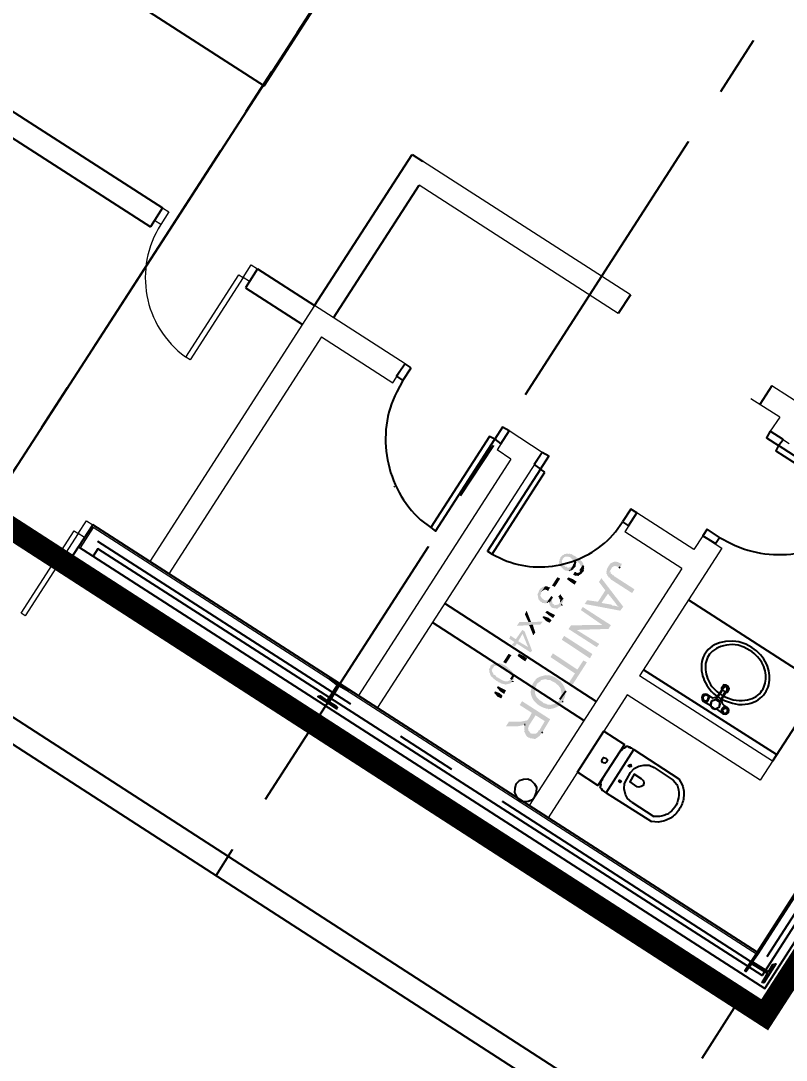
# Model space of a CAD drawing. Header units: inches. Extents: x -48022 to 80112, y -8164 to 5118.
# Drawn here: x 63610.2 to 63813.4, y -929.1 to -652.9 of the extents above; entities that cross this region are included whole.
import ezdxf
from ezdxf.xclip import XClip

# ---------------------------------------------------------------- set-up
doc = ezdxf.new("R2010")
doc.units = ezdxf.units.IN
doc.header["$LTSCALE"] = 10
doc.header["$XCLIPFRAME"] = 0
doc.header["$PDMODE"] = 32
doc.linetypes.add('Amconstr', pattern=[9999, 9999, 0])
doc.linetypes.add('CENTER', pattern=[2, 1.25, -0.25, 0.25, -0.25])
for name, color, linetype in [('1_DIM', 1, 'Continuous'), ('FURN', 6, 'Continuous'), ('Plot Boundary', 1, 'Continuous'), ('ROAD CL', 251, 'CENTER'), ('roads & footpath', 161, 'Continuous')]:
    doc.layers.add(name, color=color, linetype=linetype)
doc.layers.add('A-DOOR', color=2, linetype='Continuous', lineweight=20)
doc.styles.get("Standard").update_dxf_attribs({"font": 'sanss___.ttf'})
doc.dimstyles.new('STANDARD_WS', dxfattribs={"dimscale": 180, "dimtxt": 0.18, "dimasz": 0.0625, "dimexe": 0.1875, "dimexo": 0.0625, "dimgap": 0.09375, "dimtad": 0, "dimdec": 0, "dimzin": 3, "dimdsep": 46, "dimlunit": 4, "dimtxsty": 'Standard', "dimblk": 'DOT', "dimcen": 0.09375, "dimadec": 3, "dimazin": 0, "dimtfac": 1, "dimtdec": 0, "dimtofl": 0, "dimtmove": 1, "dimatfit": 3, "dimldrblk": 'CLOSED', "dimfxl": 0, "dimfrac": 2, "dimtolj": 1, "dimtzin": 3, "dimarcsym": 0})

# ---------------------------------------------------------------- blocks, each defined once
blk = doc.blocks.new('pdf plan')
for points in [[(703.256, 283.313), (703.091, 283.479), (702.231, 282.619), (702.198, 282.586), (702.165, 282.586), (702.132, 282.52), (702.098, 282.52), (702.065, 282.486), (702.032, 282.453), (701.9, 282.453), (701.834, 282.52), (701.801, 282.553), (702.098, 282.255), (702.132, 282.288), (702.165, 282.288), (702.198, 282.288), (702.231, 282.354), (702.33, 282.387), (702.396, 282.453)], [(701.867, 282.983), (701.668, 283.115), (701.635, 283.082), (701.635, 283.049), (701.635, 283.049), (701.619, 283.036), (701.604, 283.022), (701.589, 283.007), (701.575, 282.992), (701.562, 282.975), (701.55, 282.958), (701.538, 282.941), (701.528, 282.923), (701.518, 282.904), (701.509, 282.885), (701.501, 282.866), (701.495, 282.846), (701.489, 282.826), (701.484, 282.807), (701.481, 282.787), (701.478, 282.767), (701.477, 282.747), (701.477, 282.728), (701.478, 282.709), (701.481, 282.69), (701.484, 282.671), (701.489, 282.653), (701.495, 282.636), (701.503, 282.619), (701.503, 282.619), (701.503, 282.586), (701.536, 282.52), (701.569, 282.486), (701.602, 282.453), (701.701, 282.354), (701.801, 282.288), (701.834, 282.288), (701.867, 282.255), (701.933, 282.255), (701.966, 282.222), (702.032, 282.255), (702.098, 282.255), (701.735, 282.586), (701.701, 282.685), (701.701, 282.751), (701.768, 282.883), (701.801, 282.95)], [(704.017, 282.52), (703.852, 282.718), (702.165, 281.924), (702.33, 281.759), (702.826, 281.99), (703.322, 281.494), (703.025, 282.089), (703.488, 282.321), (703.554, 282.354), (703.719, 282.42), (703.752, 282.453), (703.786, 282.486)], [(704.017, 282.52), (703.786, 282.486), (703.786, 282.453), (703.686, 282.255), (703.686, 282.189), (703.62, 282.156), (703.422, 281.659), (703.025, 282.089), (703.322, 281.494), (703.124, 280.965), (703.289, 280.799)], [(704.811, 281.726), (704.646, 281.891), (703.422, 280.667), (703.554, 280.535), (704.546, 281.461)], [(704.811, 281.726), (704.546, 281.461), (704.216, 279.873), (704.513, 280.105)], [(701.338, 281.163), (701.271, 281.163), (701.238, 281.163), (701.205, 281.163), (701.139, 281.13), (701.106, 281.13), (701.073, 281.097), (701.04, 281.064), (701.007, 281.064), (700.974, 281.031), (700.941, 280.998), (700.908, 280.965), (700.874, 280.932), (700.841, 280.899), (700.808, 280.866), (700.742, 280.832), (700.742, 280.799), (700.676, 280.733), (700.643, 280.7), (700.61, 280.667), (700.61, 280.634), (700.61, 280.601), (700.577, 280.601), (700.577, 280.535), (700.544, 280.469), (700.544, 280.303), (700.577, 280.27), (700.577, 280.237), (700.577, 280.204), (700.61, 280.171), (700.643, 280.105), (700.676, 280.072), (700.709, 280.072), (700.742, 280.039), (700.775, 280.005), (700.808, 280.005), (700.841, 279.972), (700.908, 279.972), (700.941, 279.939), (700.974, 279.939), (700.775, 280.171), (700.742, 280.204), (700.742, 280.204), (700.731, 280.22), (700.721, 280.235), (700.712, 280.249), (700.705, 280.263), (700.7, 280.275), (700.695, 280.287), (700.692, 280.298), (700.689, 280.309), (700.688, 280.32), (700.688, 280.33), (700.688, 280.339), (700.688, 280.349), (700.69, 280.358), (700.691, 280.367), (700.693, 280.376), (700.696, 280.385), (700.698, 280.395), (700.7, 280.404), (700.703, 280.414), (700.705, 280.424), (700.706, 280.434), (700.708, 280.445), (700.709, 280.457), (700.709, 280.469), (700.709, 280.469), (700.742, 280.535), (700.775, 280.601), (700.808, 280.601), (700.841, 280.634), (700.874, 280.634), (700.908, 280.667), (700.941, 280.7), (701.073, 280.7), (700.974, 280.799), (701.007, 280.832), (701.007, 280.832), (701.011, 280.841), (701.016, 280.848), (701.022, 280.856), (701.028, 280.863), (701.035, 280.87), (701.042, 280.877), (701.05, 280.884), (701.058, 280.89), (701.067, 280.896), (701.075, 280.903), (701.084, 280.909), (701.094, 280.915), (701.103, 280.921), (701.113, 280.928), (701.122, 280.934), (701.132, 280.94), (701.141, 280.947), (701.151, 280.953), (701.161, 280.96), (701.17, 280.967), (701.179, 280.974), (701.188, 280.982), (701.197, 280.99), (701.205, 280.998), (701.205, 280.998), (701.238, 280.998), (701.271, 280.998), (701.338, 281.031), (701.437, 281.031), (701.437, 280.998), (701.503, 280.998), (701.569, 280.932)], [(701.668, 281.064), (701.635, 281.064), (701.635, 281.097), (701.569, 281.13), (701.503, 281.13), (701.503, 281.163), (701.437, 281.163), (701.404, 281.163), (701.338, 281.163), (701.569, 280.932), (701.602, 280.899), (701.635, 280.866), (701.635, 280.766), (701.602, 280.7), (701.569, 280.7), (701.569, 280.634), (701.668, 280.535), (701.735, 280.601), (701.735, 280.634), (701.768, 280.634), (701.768, 280.733), (701.801, 280.766), (701.801, 280.799), (701.768, 280.832), (701.768, 280.866), (701.735, 280.932), (701.701, 280.998), (701.668, 280.998)], [(705.605, 280.932), (705.473, 281.097), (704.513, 280.105), (704.216, 279.873), (704.381, 279.708)], [(701.437, 280.402), (701.205, 280.634), (701.205, 280.601), (701.238, 280.568), (701.271, 280.535), (701.271, 280.502), (701.271, 280.469), (701.271, 280.402), (701.271, 280.369), (701.271, 280.336), (701.238, 280.303), (701.205, 280.303), (701.205, 280.237), (701.139, 280.204), (701.139, 280.204), (701.127, 280.192), (701.115, 280.181), (701.103, 280.17), (701.092, 280.16), (701.08, 280.151), (701.069, 280.142), (701.057, 280.135), (701.046, 280.128), (701.034, 280.122), (701.023, 280.117), (701.011, 280.112), (700.999, 280.109), (700.986, 280.106), (700.973, 280.104), (700.96, 280.103), (700.946, 280.103), (700.931, 280.104), (700.916, 280.106), (700.9, 280.109), (700.883, 280.113), (700.866, 280.118), (700.848, 280.123), (700.828, 280.13), (700.808, 280.138), (700.808, 280.138), (700.808, 280.171), (700.775, 280.171), (700.974, 279.939), (701.007, 279.972), (701.04, 279.972), (701.04, 279.972), (701.048, 279.973), (701.056, 279.973), (701.065, 279.974), (701.073, 279.975), (701.081, 279.977), (701.09, 279.979), (701.098, 279.981), (701.106, 279.983), (701.114, 279.986), (701.123, 279.99), (701.131, 279.993), (701.139, 279.997), (701.147, 280.002), (701.156, 280.006), (701.164, 280.011), (701.172, 280.016), (701.18, 280.022), (701.189, 280.028), (701.197, 280.035), (701.205, 280.041), (701.214, 280.048), (701.222, 280.056), (701.23, 280.064), (701.238, 280.072), (701.238, 280.072), (701.305, 280.105), (701.305, 280.105), (701.324, 280.124), (701.34, 280.141), (701.354, 280.155), (701.365, 280.168), (701.374, 280.178), (701.381, 280.187), (701.386, 280.194), (701.39, 280.2), (701.393, 280.205), (701.394, 280.21), (701.395, 280.213), (701.395, 280.216), (701.395, 280.219), (701.395, 280.222), (701.395, 280.226), (701.395, 280.23), (701.396, 280.234), (701.398, 280.24), (701.4, 280.246), (701.404, 280.254), (701.409, 280.263), (701.417, 280.275), (701.426, 280.288), (701.437, 280.303), (701.437, 280.303), (701.437, 280.369)], [(701.338, 280.7), (701.305, 280.733), (701.271, 280.766), (701.238, 280.766), (701.205, 280.766), (701.172, 280.799), (701.139, 280.799), (701.106, 280.832), (701.007, 280.832), (700.974, 280.799), (701.073, 280.7), (701.106, 280.7), (701.139, 280.667), (701.172, 280.634), (701.205, 280.634), (701.437, 280.402), (701.437, 280.535), (701.404, 280.601), (701.371, 280.601), (701.371, 280.634), (701.338, 280.667)], [(701.768, 280.27), (701.9, 280.469), (702.065, 280.634), (702.198, 280.502), (702.032, 280.336), (701.834, 280.171)], [(704.679, 279.41), (705.903, 280.634), (706.101, 280.469), (704.844, 279.245)], [(707.259, 279.278), (706.266, 280.27), (706.134, 280.105), (706.531, 279.708), (705.439, 278.649), (705.605, 278.484), (706.697, 279.542), (707.093, 279.145)], [(701.635, 279.708), (701.735, 279.84), (702.098, 279.476), (701.999, 279.344)], [(702.793, 279.774), (702.727, 279.774), (702.727, 279.741), (702.694, 279.741), (702.628, 279.708), (702.528, 279.675), (702.628, 279.542), (702.694, 279.575), (702.727, 279.575), (702.76, 279.575), (702.793, 279.609), (702.826, 279.609), (702.859, 279.575), (702.892, 279.575), (702.925, 279.575), (702.959, 279.542)], [(703.091, 279.642), (703.025, 279.642), (703.025, 279.642), (703.02, 279.65), (703.014, 279.658), (703.008, 279.666), (703.001, 279.674), (702.993, 279.682), (702.984, 279.69), (702.975, 279.698), (702.965, 279.705), (702.954, 279.713), (702.944, 279.719), (702.933, 279.726), (702.921, 279.733), (702.91, 279.739), (702.898, 279.744), (702.887, 279.749), (702.875, 279.754), (702.864, 279.759), (702.853, 279.763), (702.842, 279.766), (702.831, 279.769), (702.821, 279.771), (702.811, 279.773), (702.802, 279.774), (702.793, 279.774), (702.793, 279.774), (702.959, 279.542), (702.992, 279.509), (703.025, 279.476), (703.025, 279.443), (703.025, 279.278), (703.025, 279.245), (702.959, 279.245), (702.959, 279.212), (702.925, 279.178), (702.793, 279.178), (702.76, 279.178), (702.727, 279.178), (702.694, 279.212), (702.661, 279.245), (702.628, 279.245), (702.859, 279.013), (702.959, 279.013), (703.025, 279.046), (703.091, 279.079), (703.124, 279.112), (703.157, 279.178), (703.19, 279.245), (703.19, 279.278), (703.223, 279.311), (703.223, 279.377), (703.19, 279.41), (703.19, 279.476), (703.157, 279.476), (703.157, 279.509), (703.157, 279.542), (703.124, 279.575), (703.091, 279.609)], [(702.198, 279.112), (702.065, 279.245), (702.065, 279.212), (702.065, 279.212), (702.061, 279.2), (702.056, 279.189), (702.052, 279.179), (702.047, 279.169), (702.041, 279.161), (702.036, 279.153), (702.03, 279.145), (702.025, 279.138), (702.019, 279.131), (702.014, 279.125), (702.009, 279.119), (702.003, 279.112), (701.998, 279.106), (701.993, 279.1), (701.989, 279.093), (701.984, 279.087), (701.981, 279.08), (701.977, 279.072), (701.974, 279.064), (701.971, 279.055), (701.969, 279.046), (701.967, 279.036), (701.966, 279.025), (701.966, 279.013), (701.966, 279.013), (701.966, 278.98), (702.198, 278.748), (702.165, 278.748), (702.165, 278.815), (702.132, 278.881), (702.132, 278.98), (702.165, 279.013), (702.165, 279.046), (702.165, 279.079)], [(702.628, 279.278), (702.495, 279.178), (702.528, 279.178), (702.562, 279.145), (702.595, 279.112), (702.826, 278.881), (702.826, 278.947), (702.793, 278.98), (702.793, 279.013), (702.793, 279.046), (702.859, 279.013), (702.628, 279.245)], [(703.653, 279.046), (703.521, 279.178), (703.389, 279.013), (703.223, 278.815), (703.289, 278.715), (703.488, 278.881)], [(703.852, 278.815), (703.752, 278.947), (703.587, 278.815), (703.455, 278.583), (703.488, 278.517), (703.719, 278.649)], [(707.49, 278.881), (707.391, 278.881), (707.391, 278.881), (707.371, 278.877), (707.351, 278.872), (707.331, 278.868), (707.311, 278.864), (707.292, 278.859), (707.272, 278.855), (707.253, 278.85), (707.234, 278.845), (707.216, 278.84), (707.197, 278.835), (707.178, 278.829), (707.16, 278.823), (707.141, 278.816), (707.122, 278.81), (707.104, 278.803), (707.085, 278.795), (707.066, 278.787), (707.047, 278.778), (707.028, 278.769), (707.008, 278.76), (706.989, 278.75), (706.969, 278.739), (706.949, 278.727), (706.928, 278.715), (706.928, 278.715), (706.862, 278.649), (706.862, 278.649), (706.842, 278.633), (706.823, 278.617), (706.804, 278.602), (706.787, 278.588), (706.77, 278.573), (706.754, 278.559), (706.739, 278.545), (706.725, 278.532), (706.711, 278.518), (706.697, 278.504), (706.684, 278.49), (706.672, 278.476), (706.659, 278.461), (706.648, 278.446), (706.636, 278.43), (706.624, 278.414), (706.613, 278.397), (706.601, 278.379), (706.59, 278.361), (706.579, 278.341), (706.567, 278.321), (706.555, 278.299), (706.543, 278.276), (706.531, 278.252), (706.531, 278.252), (706.498, 278.219), (706.498, 278.186), (706.498, 278.12), (706.465, 278.054), (706.465, 278.054), (706.465, 278.029), (706.465, 278.004), (706.465, 277.979), (706.465, 277.955), (706.466, 277.93), (706.467, 277.905), (706.467, 277.881), (706.469, 277.857), (706.47, 277.832), (706.472, 277.808), (706.475, 277.784), (706.477, 277.76), (706.481, 277.736), (706.485, 277.713), (706.489, 277.69), (706.494, 277.667), (706.5, 277.644), (706.507, 277.621), (706.514, 277.599), (706.522, 277.577), (706.531, 277.555), (706.541, 277.533), (706.552, 277.512), (706.564, 277.491), (706.564, 277.491), (706.63, 277.458), (706.63, 277.425), (706.63, 277.425), (706.651, 277.401), (706.671, 277.379), (706.691, 277.358), (706.711, 277.339), (706.731, 277.321), (706.75, 277.304), (706.77, 277.288), (706.79, 277.273), (706.809, 277.26), (706.829, 277.247), (706.85, 277.234), (706.87, 277.223), (706.891, 277.211), (706.912, 277.201), (706.934, 277.19), (706.956, 277.18), (706.979, 277.17), (707.003, 277.16), (707.027, 277.15), (707.052, 277.14), (707.077, 277.129), (707.104, 277.118), (707.131, 277.107), (707.16, 277.094), (707.16, 277.094), (707.226, 277.094), (706.796, 277.524), (706.763, 277.591), (706.73, 277.657), (706.73, 277.69), (706.697, 277.723), (706.663, 277.756), (706.663, 277.988), (706.697, 278.054), (706.73, 278.087), (706.73, 278.12), (706.763, 278.219), (706.796, 278.252), (706.829, 278.285), (706.961, 278.451), (706.961, 278.451), (706.974, 278.459), (706.987, 278.469), (707.001, 278.478), (707.016, 278.488), (707.031, 278.499), (707.046, 278.51), (707.062, 278.521), (707.078, 278.532), (707.094, 278.543), (707.11, 278.554), (707.127, 278.564), (707.143, 278.575), (707.16, 278.585), (707.176, 278.595), (707.192, 278.604), (707.209, 278.612), (707.225, 278.62), (707.24, 278.627), (707.256, 278.634), (707.271, 278.639), (707.285, 278.643), (707.299, 278.647), (707.312, 278.649), (707.325, 278.649), (707.325, 278.649), (707.358, 278.649), (707.391, 278.649), (707.457, 278.649), (707.49, 278.649), (707.557, 278.649), (707.623, 278.616), (707.656, 278.616), (707.689, 278.583), (707.722, 278.55), (707.788, 278.517), (707.854, 278.484)], [(707.987, 278.616), (707.954, 278.649), (707.954, 278.649), (707.937, 278.662), (707.92, 278.674), (707.904, 278.686), (707.887, 278.698), (707.871, 278.71), (707.854, 278.722), (707.837, 278.734), (707.82, 278.745), (707.803, 278.756), (707.786, 278.766), (707.768, 278.776), (707.751, 278.786), (707.733, 278.795), (707.715, 278.803), (707.697, 278.811), (707.679, 278.818), (707.661, 278.825), (707.642, 278.831), (707.623, 278.836), (707.604, 278.84), (707.584, 278.843), (707.564, 278.846), (707.544, 278.847), (707.524, 278.848), (707.524, 278.848), (707.49, 278.881), (707.854, 278.484), (707.92, 278.418), (707.92, 278.418), (707.925, 278.401), (707.929, 278.386), (707.934, 278.371), (707.939, 278.357), (707.945, 278.343), (707.95, 278.329), (707.955, 278.316), (707.961, 278.304), (707.966, 278.291), (707.972, 278.28), (707.977, 278.268), (707.983, 278.256), (707.988, 278.245), (707.992, 278.234), (707.997, 278.223), (708.001, 278.212), (708.005, 278.201), (708.009, 278.19), (708.012, 278.179), (708.015, 278.167), (708.017, 278.156), (708.018, 278.144), (708.019, 278.132), (708.02, 278.12), (708.02, 278.12), (708.02, 277.955), (707.987, 277.888), (707.987, 277.822), (707.92, 277.756), (707.887, 277.69), (707.854, 277.624), (707.788, 277.591), (707.755, 277.558), (707.755, 277.558), (707.726, 277.526), (707.696, 277.496), (707.665, 277.468), (707.634, 277.442), (707.602, 277.419), (707.57, 277.397), (707.537, 277.378), (707.504, 277.362), (707.47, 277.347), (707.436, 277.335), (707.401, 277.325), (707.366, 277.318), (707.331, 277.313), (707.295, 277.31), (707.26, 277.31), (707.223, 277.313), (707.187, 277.317), (707.15, 277.325), (707.114, 277.335), (707.077, 277.348), (707.04, 277.363), (707.002, 277.381), (706.965, 277.402), (706.928, 277.425), (706.928, 277.425), (706.895, 277.458), (706.862, 277.458), (707.226, 277.094), (707.226, 277.094), (707.279, 277.092), (707.332, 277.094), (707.384, 277.098), (707.435, 277.107), (707.485, 277.118), (707.534, 277.133), (707.582, 277.15), (707.629, 277.17), (707.675, 277.193), (707.719, 277.219), (707.763, 277.246), (707.805, 277.276), (707.845, 277.308), (707.885, 277.342), (707.922, 277.378), (707.958, 277.415), (707.993, 277.454), (708.026, 277.495), (708.057, 277.536), (708.086, 277.578), (708.114, 277.622), (708.14, 277.666), (708.163, 277.711), (708.185, 277.756), (708.185, 277.756), (708.185, 277.789), (708.218, 277.789), (708.218, 277.855), (708.218, 277.855), (708.222, 277.881), (708.225, 277.907), (708.227, 277.935), (708.229, 277.964), (708.23, 277.994), (708.23, 278.024), (708.229, 278.055), (708.227, 278.086), (708.224, 278.117), (708.22, 278.148), (708.216, 278.18), (708.21, 278.211), (708.203, 278.242), (708.195, 278.272), (708.187, 278.302), (708.177, 278.331), (708.165, 278.359), (708.153, 278.386), (708.14, 278.411), (708.125, 278.436), (708.109, 278.459), (708.091, 278.48), (708.073, 278.499), (708.053, 278.517), (708.053, 278.517), (708.02, 278.583)], [(703.852, 278.318), (703.719, 278.484), (703.62, 277.888), (703.587, 277.756), (703.554, 277.657), (703.488, 277.293), (703.653, 277.128), (703.752, 277.756), (703.752, 277.921), (703.786, 277.955), (703.786, 277.988), (703.786, 278.054)], [(703.62, 277.888), (702.992, 277.789), (703.157, 277.657), (703.587, 277.756)], [(704.315, 277.855), (704.182, 277.988), (703.918, 277.955), (703.786, 277.955), (703.752, 277.921), (703.752, 277.756)], [(709.31, 277.26), (708.747, 277.789), (707.524, 276.565), (707.689, 276.4), (708.218, 276.929), (708.417, 276.764), (708.747, 276.466), (708.781, 276.433), (708.847, 276.4), (708.979, 276.367), (709.045, 276.367), (709.078, 276.334), (709.111, 276.334), (708.384, 277.094), (708.781, 277.491), (709.178, 277.128), (709.574, 276.764), (709.574, 276.83), (709.574, 276.83), (709.567, 276.846), (709.559, 276.862), (709.552, 276.878), (709.546, 276.893), (709.54, 276.908), (709.534, 276.923), (709.529, 276.938), (709.523, 276.952), (709.517, 276.966), (709.512, 276.98), (709.506, 276.994), (709.5, 277.008), (709.494, 277.021), (709.487, 277.034), (709.479, 277.047), (709.472, 277.06), (709.463, 277.073), (709.454, 277.086), (709.443, 277.098), (709.432, 277.111), (709.42, 277.123), (709.406, 277.136), (709.392, 277.148), (709.376, 277.161), (709.376, 277.161), (709.343, 277.194)], [(705.142, 277.524), (705.076, 277.624), (704.017, 277.458), (703.918, 277.359), (704.315, 276.929), (704.083, 276.697), (704.216, 276.598), (704.447, 276.83), (704.546, 276.664), (704.679, 276.797), (704.546, 276.929), (704.116, 277.326), (704.844, 277.458)], [(705.142, 277.524), (704.844, 277.458), (704.447, 277.028), (704.116, 277.326), (704.546, 276.929)], [(705.076, 276.929), (705.241, 277.128), (705.406, 277.293), (705.539, 277.161), (705.373, 276.995), (705.175, 276.83)], [(709.574, 276.764), (709.178, 277.128), (709.178, 277.094), (709.211, 277.061), (709.277, 276.995), (709.31, 276.929), (709.31, 276.896), (709.31, 276.863), (709.31, 276.83), (709.244, 276.631), (709.211, 276.631), (709.078, 276.565), (708.979, 276.565), (708.847, 276.631), (708.814, 276.664), (708.781, 276.697), (708.384, 277.094), (709.111, 276.334), (709.144, 276.367), (709.211, 276.367), (709.31, 276.4), (709.376, 276.433), (709.409, 276.466), (709.442, 276.499), (709.442, 276.532), (709.508, 276.598), (709.508, 276.631), (709.508, 276.664), (709.541, 276.697), (709.541, 276.731)], [(708.747, 276.466), (708.417, 276.764), (708.45, 276.731), (708.483, 276.697), (708.483, 276.697), (708.491, 276.69), (708.498, 276.682), (708.505, 276.675), (708.511, 276.669), (708.516, 276.663), (708.521, 276.658), (708.525, 276.652), (708.529, 276.647), (708.533, 276.642), (708.536, 276.637), (708.538, 276.632), (708.541, 276.627), (708.543, 276.622), (708.544, 276.616), (708.546, 276.611), (708.547, 276.604), (708.547, 276.598), (708.548, 276.59), (708.548, 276.583), (708.549, 276.574), (708.549, 276.565), (708.549, 276.555), (708.549, 276.544), (708.549, 276.532), (708.549, 276.532), (708.549, 276.499), (708.549, 276.466), (708.549, 276.466), (708.549, 276.457), (708.549, 276.447), (708.549, 276.437), (708.549, 276.425), (708.549, 276.413), (708.548, 276.401), (708.548, 276.388), (708.548, 276.374), (708.547, 276.36), (708.547, 276.346), (708.546, 276.332), (708.545, 276.317), (708.544, 276.303), (708.542, 276.288), (708.541, 276.274), (708.539, 276.26), (708.537, 276.247), (708.535, 276.233), (708.533, 276.221), (708.53, 276.209), (708.527, 276.197), (708.524, 276.187), (708.52, 276.177), (708.516, 276.168), (708.516, 276.168), (708.516, 276.102), (708.417, 275.672), (708.615, 275.474), (708.747, 276.036), (708.747, 276.036), (708.747, 276.056), (708.747, 276.075), (708.747, 276.092), (708.747, 276.109), (708.747, 276.124), (708.747, 276.139), (708.747, 276.153), (708.747, 276.167), (708.747, 276.18), (708.747, 276.193), (708.747, 276.205), (708.747, 276.218), (708.747, 276.23), (708.747, 276.243), (708.747, 276.256), (708.747, 276.269), (708.747, 276.282), (708.747, 276.296), (708.747, 276.311), (708.747, 276.327), (708.747, 276.343), (708.747, 276.361), (708.747, 276.38), (708.747, 276.4), (708.747, 276.4), (708.747, 276.433)], [(704.976, 276.4), (705.076, 276.532), (705.439, 276.168), (705.34, 276.036)], [(706.101, 276.433), (706.035, 276.4), (706.002, 276.4), (705.969, 276.4), (705.936, 276.4), (705.87, 276.367), (705.803, 276.301), (705.77, 276.301), (705.737, 276.234), (705.671, 276.234), (705.671, 276.201), (705.605, 276.168), (705.605, 276.168), (705.596, 276.16), (705.587, 276.15), (705.577, 276.14), (705.567, 276.13), (705.556, 276.119), (705.545, 276.108), (705.534, 276.096), (705.523, 276.084), (705.511, 276.071), (705.5, 276.058), (705.488, 276.045), (705.477, 276.032), (705.465, 276.018), (705.454, 276.005), (705.444, 275.991), (705.433, 275.977), (705.424, 275.963), (705.414, 275.95), (705.405, 275.936), (705.397, 275.922), (705.39, 275.909), (705.384, 275.896), (705.378, 275.883), (705.373, 275.87), (705.373, 275.87), (705.34, 275.837), (705.34, 275.804), (705.34, 275.771), (705.34, 275.738), (705.307, 275.705), (705.307, 275.54), (705.34, 275.474), (705.34, 275.407), (705.373, 275.407), (705.373, 275.341), (705.406, 275.341), (705.439, 275.341), (705.473, 275.308), (705.506, 275.275), (705.539, 275.242), (705.572, 275.242), (705.671, 275.242), (705.671, 275.209), (705.737, 275.242), (705.506, 275.474), (705.473, 275.507), (705.439, 275.54), (705.439, 275.639), (705.473, 275.672), (705.473, 275.705), (705.506, 275.771), (705.506, 275.771), (705.51, 275.776), (705.515, 275.78), (705.519, 275.785), (705.525, 275.79), (705.53, 275.796), (705.536, 275.802), (705.541, 275.808), (705.547, 275.814), (705.553, 275.821), (705.559, 275.827), (705.566, 275.834), (705.572, 275.842), (705.578, 275.849), (705.584, 275.856), (705.59, 275.864), (705.596, 275.872), (705.602, 275.88), (705.608, 275.888), (705.614, 275.896), (705.619, 275.904), (705.624, 275.912), (705.629, 275.92), (705.634, 275.928), (705.638, 275.937), (705.638, 275.937), (705.671, 275.97), (705.704, 276.003), (705.77, 276.069), (705.803, 276.102), (705.836, 276.135), (705.87, 276.168), (705.903, 276.168), (705.936, 276.201), (705.969, 276.234), (706.002, 276.234), (706.035, 276.234), (706.035, 276.267), (706.101, 276.267), (706.134, 276.301), (706.167, 276.301), (706.2, 276.267), (706.233, 276.267), (706.266, 276.234), (706.3, 276.234)], [(706.399, 276.301), (706.3, 276.4), (706.266, 276.4), (706.233, 276.4), (706.2, 276.4), (706.167, 276.433), (706.101, 276.433), (706.3, 276.234), (706.3, 276.201), (706.3, 276.201), (706.315, 276.18), (706.327, 276.159), (706.337, 276.138), (706.345, 276.116), (706.35, 276.095), (706.353, 276.073), (706.354, 276.051), (706.353, 276.029), (706.351, 276.006), (706.346, 275.984), (706.34, 275.963), (706.333, 275.941), (706.324, 275.919), (706.314, 275.898), (706.302, 275.877), (706.29, 275.856), (706.276, 275.835), (706.262, 275.815), (706.248, 275.796), (706.232, 275.776), (706.216, 275.758), (706.2, 275.739), (706.184, 275.722), (706.167, 275.705), (706.167, 275.705), (706.134, 275.672), (706.035, 275.573), (706.035, 275.54), (705.936, 275.507), (705.903, 275.474), (705.87, 275.44), (705.87, 275.407), (705.836, 275.407), (705.803, 275.407), (705.77, 275.407), (705.737, 275.374), (705.605, 275.374), (705.572, 275.407), (705.539, 275.407), (705.506, 275.44), (705.737, 275.242), (705.803, 275.242), (705.803, 275.242), (705.815, 275.246), (705.826, 275.248), (705.835, 275.25), (705.843, 275.252), (705.851, 275.252), (705.858, 275.253), (705.864, 275.253), (705.87, 275.253), (705.875, 275.253), (705.88, 275.253), (705.885, 275.254), (705.89, 275.254), (705.895, 275.256), (705.901, 275.258), (705.907, 275.26), (705.914, 275.264), (705.921, 275.269), (705.929, 275.275), (705.938, 275.282), (705.948, 275.29), (705.959, 275.3), (705.972, 275.312), (705.986, 275.326), (706.002, 275.341), (706.002, 275.341), (706.035, 275.341), (706.068, 275.374), (706.068, 275.374), (706.076, 275.382), (706.085, 275.39), (706.094, 275.398), (706.103, 275.405), (706.113, 275.412), (706.122, 275.419), (706.132, 275.426), (706.142, 275.433), (706.151, 275.44), (706.161, 275.447), (706.17, 275.454), (706.18, 275.461), (706.189, 275.468), (706.198, 275.476), (706.207, 275.484), (706.215, 275.492), (706.223, 275.5), (706.231, 275.509), (706.238, 275.518), (706.245, 275.528), (706.251, 275.538), (706.257, 275.549), (706.262, 275.561), (706.266, 275.573), (706.266, 275.573), (706.3, 275.573), (706.333, 275.639), (706.366, 275.672), (706.399, 275.705), (706.432, 275.771), (706.465, 275.87), (706.498, 275.87), (706.498, 275.937), (706.498, 275.97), (706.498, 276.102), (706.498, 276.135), (706.498, 276.168), (706.465, 276.234), (706.432, 276.234), (706.432, 276.301)], [(706.961, 275.738), (706.796, 275.87), (706.663, 275.705), (706.498, 275.507), (706.564, 275.44), (706.796, 275.573)], [(707.16, 275.54), (707.027, 275.639), (706.862, 275.507), (706.73, 275.308), (706.796, 275.242), (707.027, 275.374)]]:
    blk.add_hatch(color=250).paths.add_polyline_path(points)
h = blk.add_hatch(color=250)
edge = h.paths.add_edge_path()
edge.add_line((702.826, 278.881), (702.595, 279.112))
edge.add_line((702.595, 279.112), (702.628, 279.079))
edge.add_spline(control_points=[(702.628, 279.079), (702.694, 278.947), (702.727, 278.881), (702.628, 278.782)], knot_values=[0, 0, 0, 0, 1, 1, 1, 1], degree=3, periodic=0)
edge.add_line((702.628, 278.782), (702.595, 278.748))
edge.add_line((702.595, 278.748), (702.562, 278.715))
edge.add_line((702.562, 278.715), (702.528, 278.715))
edge.add_line((702.528, 278.715), (702.495, 278.682))
edge.add_line((702.495, 278.682), (702.462, 278.682))
edge.add_line((702.462, 278.682), (702.429, 278.649))
edge.add_line((702.429, 278.649), (702.363, 278.649))
edge.add_line((702.363, 278.649), (702.33, 278.682))
edge.add_line((702.33, 278.682), (702.297, 278.682))
edge.add_line((702.297, 278.682), (702.264, 278.715))
edge.add_line((702.264, 278.715), (702.231, 278.715))
edge.add_line((702.231, 278.715), (702.198, 278.748))
edge.add_line((702.198, 278.748), (701.966, 278.98))
edge.add_line((701.966, 278.98), (701.966, 278.947))
edge.add_line((701.966, 278.947), (701.966, 278.914))
edge.add_line((701.966, 278.914), (701.966, 278.848))
edge.add_line((701.966, 278.848), (701.999, 278.815))
edge.add_line((701.999, 278.815), (701.999, 278.748))
edge.add_line((701.999, 278.748), (702.032, 278.748))
edge.add_line((702.032, 278.748), (702.032, 278.715))
edge.add_line((702.032, 278.715), (702.065, 278.682))
edge.add_line((702.065, 278.682), (702.098, 278.649))
edge.add_spline(control_points=[(702.098, 278.649), (702.132, 278.616), (702.231, 278.583), (702.264, 278.517)], knot_values=[0, 0, 0, 0, 1, 1, 1, 1], degree=3, periodic=0)
edge.add_line((702.264, 278.517), (702.33, 278.517))
edge.add_line((702.33, 278.517), (702.429, 278.517))
edge.add_spline(control_points=[(702.429, 278.517), (702.495, 278.517), (702.528, 278.484), (702.595, 278.55)], knot_values=[0, 0, 0, 0, 1, 1, 1, 1], degree=3, periodic=0)
edge.add_line((702.595, 278.55), (702.628, 278.55))
edge.add_line((702.628, 278.55), (702.661, 278.583))
edge.add_line((702.661, 278.583), (702.694, 278.583))
edge.add_line((702.694, 278.583), (702.727, 278.649))
edge.add_line((702.727, 278.649), (702.76, 278.649))
edge.add_line((702.76, 278.649), (702.793, 278.715))
edge.add_line((702.793, 278.715), (702.793, 278.748))
edge.add_line((702.793, 278.748), (702.826, 278.782))
edge.add_line((702.826, 278.782), (702.826, 278.881))
at = {"color": 250}
for p, q in [((694.294, 292.665), (695.115, 291.844)), ((688.138, 286.502), (688.954, 285.683))]:
    blk.add_line(p, q, dxfattribs=at)
at = {"color": 250, "linetype": 'Continuous', "lineweight": -2}
for p, q in [((701.404, 288.342), (701.834, 288.871)), ((709.211, 285.894), (709.277, 285.761)), ((709.277, 285.761), (709.376, 285.728)), ((713.18, 283.644), (713.511, 283.743)), ((699.981, 283.148), (699.551, 283.611)), ((713.18, 283.347), (713.445, 283.479)), ((701.867, 282.983), (701.801, 282.95)), ((714.867, 282.255), (714.801, 281.957)), ((715.132, 282.123), (715.033, 281.792)), ((701.338, 281.163), (701.569, 280.932)), ((701.437, 280.402), (701.437, 280.369)), ((703.091, 279.642), (703.091, 279.609)), ((702.198, 279.112), (702.165, 279.079)), ((707.49, 278.881), (707.854, 278.484)), ((707.987, 278.616), (708.02, 278.583)), ((709.31, 277.26), (709.343, 277.194)), ((699.75, 276.664), (700.147, 277.161)), ((706.101, 276.433), (706.3, 276.234)), ((706.399, 276.301), (706.432, 276.301)), ((708.747, 276.466), (708.747, 276.433)), ((689.991, 274.051), (690.487, 273.621)), ((697.236, 273.423), (697.732, 273.853)), ((695.251, 272.463), (695.284, 272.43))]:
    blk.add_line(p, q, dxfattribs=at)
for points in [[(726.081, 285.695), (695.549, 255.129), (694.854, 255.824), (724.725, 285.695), (703.521, 306.866), (704.216, 307.561)], [(697.401, 292.344), (697.633, 292.146), (701.602, 296.148), (701.404, 296.347)], [(696.574, 292.08), (696.872, 291.815), (697.401, 292.344), (697.136, 292.642)], [(700.841, 287.812), (701.139, 287.515), (701.668, 288.077), (701.404, 288.342)], [(709.608, 286.125), (709.839, 286.059), (710.038, 286.224), (709.971, 286.489), (709.74, 286.555), (709.574, 286.357), (709.608, 286.125), (709.74, 286.059), (709.839, 286.059), (709.971, 286.125), (710.038, 286.224), (710.038, 286.357), (709.971, 286.489), (709.839, 286.555), (709.74, 286.555), (709.608, 286.489), (709.574, 286.357), (709.574, 286.224)], [(710.104, 286.588), (710.17, 286.555), (710.269, 286.555), (710.368, 286.588), (710.401, 286.688), (710.401, 286.787), (710.368, 286.886), (710.269, 286.919), (710.17, 286.919), (710.104, 286.886), (710.038, 286.787), (710.038, 286.688)], [(710.104, 286.588), (710.17, 286.555), (710.269, 286.555), (710.335, 286.588), (710.368, 286.688), (710.368, 286.754), (710.335, 286.853), (710.269, 286.886), (710.17, 286.886), (710.104, 286.853), (710.038, 286.754), (710.038, 286.688)], [(710.137, 286.621), (710.203, 286.588), (710.335, 286.621), (710.368, 286.721), (710.335, 286.82), (710.203, 286.886), (710.137, 286.82), (710.104, 286.721)], [(723.6, 285.001), (723.666, 284.934), (723.6, 284.868), (722.806, 285.695), (722.873, 285.695), (722.939, 285.695), (723.236, 285.364), (723.931, 286.059), (723.6, 286.357), (723.6, 286.423), (723.6, 286.522), (724.427, 285.695), (724.394, 285.629), (724.328, 285.695), (723.997, 285.993), (723.336, 285.298)], [(709.211, 285.728), (709.31, 285.695), (709.409, 285.695), (709.508, 285.728), (709.574, 285.828), (709.574, 285.927), (709.508, 285.993), (709.409, 286.059), (709.31, 286.059), (709.211, 285.993), (709.178, 285.927), (709.178, 285.828)], [(709.244, 285.761), (709.31, 285.695), (709.409, 285.695), (709.508, 285.761), (709.541, 285.828), (709.541, 285.927), (709.508, 285.993), (709.409, 286.059), (709.31, 286.059), (709.244, 285.993), (709.211, 285.927), (709.211, 285.828)], [(699.551, 283.611), (699.816, 283.876), (699.254, 284.438), (698.989, 284.174)], [(710.831, 281.262), (712.618, 279.476), (711.725, 278.583), (709.938, 280.369)], [(712.022, 281.262), (711.956, 281.229), (711.923, 281.262), (711.923, 281.296), (711.923, 281.362), (712.022, 281.362), (712.022, 281.296)], [(695.681, 279.774), (695.979, 280.039), (695.416, 280.601), (695.152, 280.303)], [(712.684, 280.601), (712.651, 280.568), (712.618, 280.601), (712.585, 280.634), (712.618, 280.667), (712.651, 280.7), (712.684, 280.667), (712.717, 280.634)], [(696.177, 280.237), (695.979, 280.039), (699.551, 276.466), (699.75, 276.664)], [(711.526, 279.972), (711.427, 279.939), (711.328, 279.972), (711.262, 280.072), (711.328, 280.171), (711.427, 280.237), (711.526, 280.171), (711.559, 280.072)], [(693.696, 278.881), (693.432, 278.583), (693.961, 278.054), (694.259, 278.318)], [(693.961, 278.054), (693.762, 277.822), (697.732, 273.853), (697.963, 274.051)], [(712.651, 275.771), (712.618, 276.003), (712.485, 276.168), (712.287, 276.301), (712.055, 276.367), (711.857, 276.301), (711.658, 276.168), (711.526, 276.003), (711.493, 275.771), (711.526, 275.54), (711.658, 275.341), (711.857, 275.242), (712.055, 275.176), (712.287, 275.242), (712.485, 275.341), (712.618, 275.54)], [(689.429, 274.613), (689.164, 274.349), (689.694, 273.786), (689.991, 274.051)], [(705.737, 267.104), (705.803, 267.137), (705.87, 267.104), (705.043, 266.277), (705.043, 266.344), (705.043, 266.41), (705.373, 266.707), (704.679, 267.402), (704.348, 267.104), (704.282, 267.071), (704.216, 267.104), (705.043, 267.931), (705.076, 267.865), (705.043, 267.799), (704.745, 267.468), (705.439, 266.807)]]:
    blk.add_lwpolyline(points, close=True, dxfattribs=at)
for points in [[(703.521, 306.866), (702.562, 305.907), (722.806, 285.695), (693.895, 256.783), (694.854, 255.824)], [(704.149, 306.238), (703.786, 305.907), (724.03, 285.695), (695.152, 256.783), (695.482, 256.453)], [(723.137, 286.158), (712.155, 297.174), (712.155, 297.174)], [(678.843, 293.304), (676.627, 295.52), (676.627, 295.52)], [(704.216, 286.092), (710.005, 291.881), (713.312, 288.573)], [(692.042, 280.105), (681.027, 291.12), (681.027, 291.12)], [(707.325, 288.772), (707.093, 288.507), (706.895, 288.176)], [(707.457, 288.639), (707.226, 288.375), (707.06, 288.11)], [(713.015, 288.838), (707.259, 283.049), (707.259, 283.049)], [(706.895, 288.176), (706.796, 287.878), (706.73, 287.515)], [(707.06, 288.11), (706.961, 287.812), (706.928, 287.515)], [(709.608, 286.985), (709.773, 287.25), (709.872, 287.548)], [(709.74, 286.853), (709.938, 287.184), (710.071, 287.481)], [(709.31, 286.952), (709.31, 287.051), (709.211, 287.151), (709.144, 287.184), (709.045, 287.151), (708.946, 287.051), (708.913, 286.952), (708.979, 286.886), (709.045, 286.787), (709.144, 286.787)], [(709.277, 286.985), (709.178, 287.118), (709.078, 287.118), (708.979, 287.018), (709.012, 286.919), (709.078, 286.853)], [(709.211, 287.051), (709.111, 287.085), (709.045, 287.051), (709.012, 286.985), (709.045, 286.886)], [(709.574, 286.721), (709.211, 287.051), (709.211, 287.051)], [(709.376, 286.522), (709.045, 286.886), (709.045, 286.886)], [(709.211, 286.886), (709.178, 286.82), (709.211, 286.754)], [(709.343, 286.886), (709.277, 286.919), (709.211, 286.886)], [(709.574, 286.357), (709.211, 286.754), (709.211, 286.754)], [(709.74, 286.555), (709.343, 286.886), (709.343, 286.886)], [(709.343, 286.125), (709.442, 286.258), (709.442, 286.423), (709.376, 286.522)], [(709.574, 286.721), (709.674, 286.654), (709.839, 286.654), (709.971, 286.754)], [(709.971, 286.754), (710.104, 286.886), (710.104, 286.886)], [(710.038, 286.291), (710.368, 286.588), (710.368, 286.588)], [(709.211, 285.993), (709.343, 286.125), (709.343, 286.125)], [(709.508, 285.728), (709.806, 286.059), (709.806, 286.059)], [(723.402, 285.464), (712.386, 274.481), (712.386, 274.481)], [(727.57, 281.759), (725.354, 283.942), (725.354, 283.942)], [(711.195, 281.693), (713.18, 283.644), (713.18, 283.644)], [(712.32, 282.52), (713.18, 283.347), (713.18, 283.347)], [(712.618, 280.998), (712.32, 281.262), (712.155, 281.494), (712.089, 281.759), (712.089, 282.023), (712.155, 282.288), (712.32, 282.52)], [(713.081, 279.807), (711.195, 281.693), (711.096, 281.593), (711.096, 281.527), (711.03, 281.527), (711.03, 281.494), (711.03, 281.461), (710.997, 281.461), (710.997, 281.428), (710.964, 281.395), (710.964, 281.329), (710.997, 281.296), (710.997, 281.229), (711.03, 281.229), (711.03, 281.163), (711.03, 281.163), (711.03, 281.13), (711.063, 281.097), (711.096, 281.064), (711.096, 281.031), (711.162, 280.965), (711.195, 280.932), (711.228, 280.866)], [(712.783, 281.759), (712.452, 281.428), (712.783, 281.13), (713.114, 281.428)], [(712.783, 281.759), (712.882, 281.825), (713.015, 281.825), (713.114, 281.759), (713.147, 281.659), (713.147, 281.527), (713.114, 281.428)], [(713.081, 279.807), (715.033, 281.792), (715.033, 281.792)], [(713.842, 280.998), (714.801, 281.957), (714.801, 281.957)], [(713.842, 280.998), (713.61, 280.832), (713.379, 280.766), (713.081, 280.766), (712.816, 280.832), (712.618, 280.998)], [(708.351, 280.303), (701.735, 273.72), (701.735, 273.72)], [(709.178, 279.476), (702.562, 272.893), (702.562, 272.893)], [(713.081, 279.807), (712.949, 279.708), (712.916, 279.642), (712.882, 279.642), (712.849, 279.642), (712.849, 279.609), (712.816, 279.609), (712.783, 279.575), (712.717, 279.575), (712.684, 279.609), (712.618, 279.609), (712.618, 279.642), (712.552, 279.642), (712.552, 279.642), (712.519, 279.642), (712.485, 279.675), (712.419, 279.708), (712.386, 279.774), (712.254, 279.84)], [(696.442, 275.705), (694.259, 277.921), (694.259, 277.921)], [(709.674, 262.506), (698.658, 273.522), (698.658, 273.522)], [(717.084, 252.582), (738.155, 273.654), (738.155, 273.654)], [(710.203, 272.265), (707.987, 270.048), (707.987, 270.048)], [(705.803, 267.865), (694.788, 256.85), (694.788, 256.85)], [(714.073, 258.107), (711.857, 260.29), (711.857, 260.29)], [(680.762, 216.261), (719.565, 255.063), (719.565, 255.063)]]:
    blk.add_lwpolyline(points, dxfattribs=at)
at = {"color": 250, "linetype": 'Continuous', "lineweight": 5}
for points in [[(703.62, 306.8), (702.694, 305.907), (722.939, 285.695), (694.027, 256.783), (694.92, 255.89)], [(705.043, 303.426), (694.294, 292.665)], [(696.574, 292.08), (697.401, 292.907), (697.401, 292.907)], [(695.979, 292.708), (694.718, 291.448)], [(695.979, 292.708), (696.574, 292.08), (696.574, 292.08)], [(694.718, 291.448), (694.718, 291.448)], [(713.312, 288.573), (707.524, 282.784), (707.524, 282.784)], [(713.312, 288.573), (714.139, 287.746), (714.139, 287.746)], [(701.139, 287.515), (701.966, 288.342), (701.966, 288.342)], [(701.966, 288.342), (707.524, 282.784), (707.524, 282.784)], [(701.139, 287.515), (701.735, 286.919), (701.735, 286.919)], [(714.139, 287.746), (708.351, 281.957), (708.351, 281.957)], [(688.138, 286.502), (679.094, 277.447)], [(701.735, 286.919), (699.254, 284.438), (699.254, 284.438)], [(702.562, 286.092), (700.081, 283.611), (700.081, 283.611)], [(702.562, 286.092), (712.882, 275.771), (712.882, 275.771)], [(688.954, 285.683), (680.282, 277.012)], [(699.254, 284.438), (700.081, 283.611), (700.081, 283.611)], [(708.351, 281.957), (713.709, 276.598), (713.709, 276.598)], [(695.152, 280.303), (693.696, 278.881), (693.696, 278.881)], [(695.152, 280.303), (706.266, 269.188), (706.266, 269.188)], [(693.696, 278.881), (694.523, 278.054), (694.523, 278.054)], [(695.152, 278.649), (694.523, 278.054), (694.523, 278.054)], [(695.152, 278.649), (705.439, 268.361), (705.439, 268.361)], [(689.164, 274.349), (685.228, 270.412), (685.228, 270.412)], [(686.882, 270.412), (689.991, 273.522), (689.164, 274.349)], [(685.228, 270.412), (696.376, 259.264), (696.376, 259.264)], [(686.882, 270.412), (697.203, 260.091), (697.203, 260.091)]]:
    blk.add_lwpolyline(points, dxfattribs=at)
at = {"color": 250, "linetype": 'Continuous', "lineweight": -2}
for points in [[(701.834, 288.871), (703.389, 290.823), (703.455, 293.568), (702.032, 295.619)], [(710.071, 287.481), (710.501, 289.334), (708.483, 289.962), (707.325, 288.772)], [(709.872, 287.548), (710.269, 289.169), (708.45, 289.698), (707.457, 288.639)], [(706.73, 287.515), (706.597, 285.695), (708.814, 285.497), (709.74, 286.853)], [(706.928, 287.515), (706.829, 285.861), (708.847, 285.794), (709.608, 286.985)], [(709.376, 285.728), (709.74, 285.828), (709.31, 286.258), (709.211, 285.894)], [(713.511, 283.743), (714.437, 283.876), (715.264, 283.049), (715.132, 282.123)], [(713.445, 283.479), (714.206, 283.611), (714.933, 283.049), (714.867, 282.255)], [(700.147, 277.161), (701.404, 278.947), (701.305, 281.428), (699.981, 283.148)], [(690.487, 273.621), (692.373, 272.066), (695.251, 272), (697.236, 273.423)]]:
    blk.add_open_spline(points, degree=3, dxfattribs=at)
at = {"layer": 'A-DOOR', "color": 250}
for points in [[(682.471, 267.656), (682.747, 267.931), (683.298, 267.38), (683.023, 267.104)], [(683.023, 267.104), (686.605, 263.522), (686.422, 263.339), (682.84, 266.922)], [(678.613, 263.797), (678.889, 264.073), (679.44, 263.522), (679.165, 263.246)], [(693.619, 256.508), (693.895, 256.783), (694.446, 256.232), (694.17, 255.957)], [(694.17, 255.957), (697.753, 252.374), (697.57, 252.191), (693.987, 255.774)]]:
    blk.add_lwpolyline(points, close=True, dxfattribs=at)
blk.add_arc((683.028, 267.118), 5.081, 225.0746, 311.5227, dxfattribs=at)
at = {"layer": 'FURN', "color": 250, "linetype": 'Amconstr', "lineweight": 25}
for p, q in [((678.643, 276.996), (679.094, 277.447)), ((682.747, 267.931), (683.574, 267.104)), ((678.613, 263.797), (679.44, 262.971))]:
    blk.add_line(p, q, dxfattribs=at)
for points in [[(685.228, 270.412), (678.643, 276.996)], [(686.055, 271.239), (680.282, 277.012)], [(682.747, 267.931), (685.228, 270.412)], [(683.574, 267.104), (686.055, 269.585), (686.055, 269.585)], [(657.143, 242.327), (678.613, 263.797)], [(657.97, 241.501), (679.44, 262.971)]]:
    blk.add_lwpolyline(points, dxfattribs=at)
blk.add_lwpolyline([(650.391, 253.734), (653.698, 250.428), (673.54, 270.269), (670.233, 273.576)], close=True, dxfattribs=at)
at = {"layer": 'Plot Boundary', "color": 5, "linetype": 'ByBlock'}
blk.add_lwpolyline([(565.714, 310.479), (633.625, 378.151), (726.055, 285.395), (658.145, 217.723)], close=True, dxfattribs=at)
at = {"layer": 'ROAD CL', "ltscale": 5}
blk.add_lwpolyline([(704.059, 239.558), (552.829, 391.321), (159.011, 392.014)], dxfattribs=at)
blk = doc.blocks.new('_Dot')
at = {"color": 0, "linetype": 'ByBlock', "lineweight": -2}
blk.add_line((-0.5, 0), (-1, 0), dxfattribs=at)
at = {"color": 0, "linetype": 'ByBlock', "const_width": 0.5}
blk.add_lwpolyline([(-0.25, 0, 1), (0.25, 0, 1)], format="xyb", close=True, dxfattribs=at)
blk = doc.blocks.new('*D201')
at = {"layer": '1_DIM', "color": 0, "lineweight": -2, "transparency": 16777216}
blk.add_line((66319.12, -277.29), (66319.12, 641.74), dxfattribs=at)
for start, end in [(90.060638, 95.578407), (96.552079, 102.069847)]:
    blk.add_arc((66319.12, -10021.85), 10629.84, start, end, dxfattribs=at)
at = {"layer": 'Defpoints', "color": 0, "transparency": 16777216}
for p in [(63731.75, 2015.89), (65569.57, 581.53), (64150.66, 66.92), (66319.12, -288.54), (66319.12, -1080.54)]:
    blk.add_point(p, dxfattribs=at)
at = {"layer": '1_DIM', "color": 0, "lineweight": -2, "transparency": 16777216, "xscale": 11.25, "yscale": 11.25, "zscale": 11.25}
for p, rotation in [((66319.12, 607.99), 0.03031924790928877), ((64085.38, 370.64), 192.1001664814439)]:
    blk.add_blockref('_Dot', p, dxfattribs=dict(at, rotation=rotation))
at = {"layer": '1_DIM', "color": 0, "transparency": 16777216, "insert": (65195.96, 548.48), "char_height": 32.4, "attachment_point": 5, "rotation": 6.0652}
blk.add_mtext('\\A1;12.130°', dxfattribs=at)
blk = doc.blocks.new('_Closed')
at = {"color": 0, "linetype": 'ByBlock', "lineweight": -2}
for p, q in [((-1, 0.167), (0, 0)), ((-1, 0.167), (-1, -0.167)), ((0, 0), (-1, -0.167)), ((0, 0), (-1, 0))]:
    blk.add_line(p, q, dxfattribs=at)

msp = doc.modelspace()

# ---------------------------------------------------------------- linework, layer by layer
at = {"layer": 'Plot Boundary', "color": 0, "linetype": 'ByBlock', "const_width": 6}
msp.add_lwpolyline([(63759.22, -85.6), (64172.45, -352.62), (63807.74, -917.04), (63394.5, -650.02)], close=True, dxfattribs=at)
at = {"layer": 'ROAD CL', "color": 1, "ltscale": 5}
msp.add_lwpolyline([(63575.07, -823.84), (64150.66, 66.92), (63731.75, 2015.89)], dxfattribs=at)
at = {"layer": 'roads & footpath'}
for points in [[(55014.01, -779.29, -0.323578), (55059.31, -716.62, -0.013071), (55967.67, -442.84), (56204.33, -398.54, -0.10569), (63713.76, -78.55), (63336.43, -662.5), (63820.22, -975.11), (64325.53, -193.1, -0.004624), (64650.94, -263.02, -0.207356), (65711.38, -1035.91, 0.151144), (66015.95, -1317.7, -0.2887), (66109.12, -1465.62), (66109.12, -1767.31)], [(55020.01, -779.29, -0.323578), (55061.19, -722.32, -0.013068), (55969.01, -448.69), (56205.63, -404.4, -0.105565), (63703.78, -82.95), (63328.14, -664.28), (63822, -983.4), (64328.35, -199.8, -0.004567), (64649.63, -268.87, -0.207352), (65706.2, -1038.93, 0.151135), (66013.36, -1323.11, -0.2887), (66103.12, -1465.62), (66103.12, -1749.31)]]:
    msp.add_lwpolyline(points, format="xyb", dxfattribs=at)

# ---------------------------------------------------------------- block references
at = {"linetype": 'Amconstr', "lineweight": 25}
ref = msp.add_blockref('pdf plan', (61586.99, 2414.1), dxfattribs=dict(at, xscale=5.131858713091743, yscale=5.131858713091743, zscale=5.131858713091743, rotation=282.2313422511228))
XClip(ref).set_block_clipping_path([(164.4791717222, 449.2939431408), (576.659918646, 448.5683895352), (739.282937211, 285.3718372324), (658.1213050436, 204.4954374036), (528.9983881636, 334.0737409183), (235.5965602188, 334.5902103453), (235.5625337246, 315.2600524106), (164.2434555072, 315.3855939715)])

# ---------------------------------------------------------------- dimensions: what is measured, and where the dimension line sits
at = {"layer": '1_DIM'}
dim = msp.add_angular_dim_2l(base=(65569.5702, 581.5268), line1=((64150.6587, 66.9208), (63731.7517, 2015.8874)), line2=((66319.12, -1080.5431), (66319.12, -288.5431)), dimstyle='STANDARD_WS', dxfattribs=at)
dim.commit()
dim.dimension.update_dxf_attribs({"geometry": '*D201', "text_midpoint": (65195.9619, 548.4831)})

doc.saveas('drawing.dxf')
